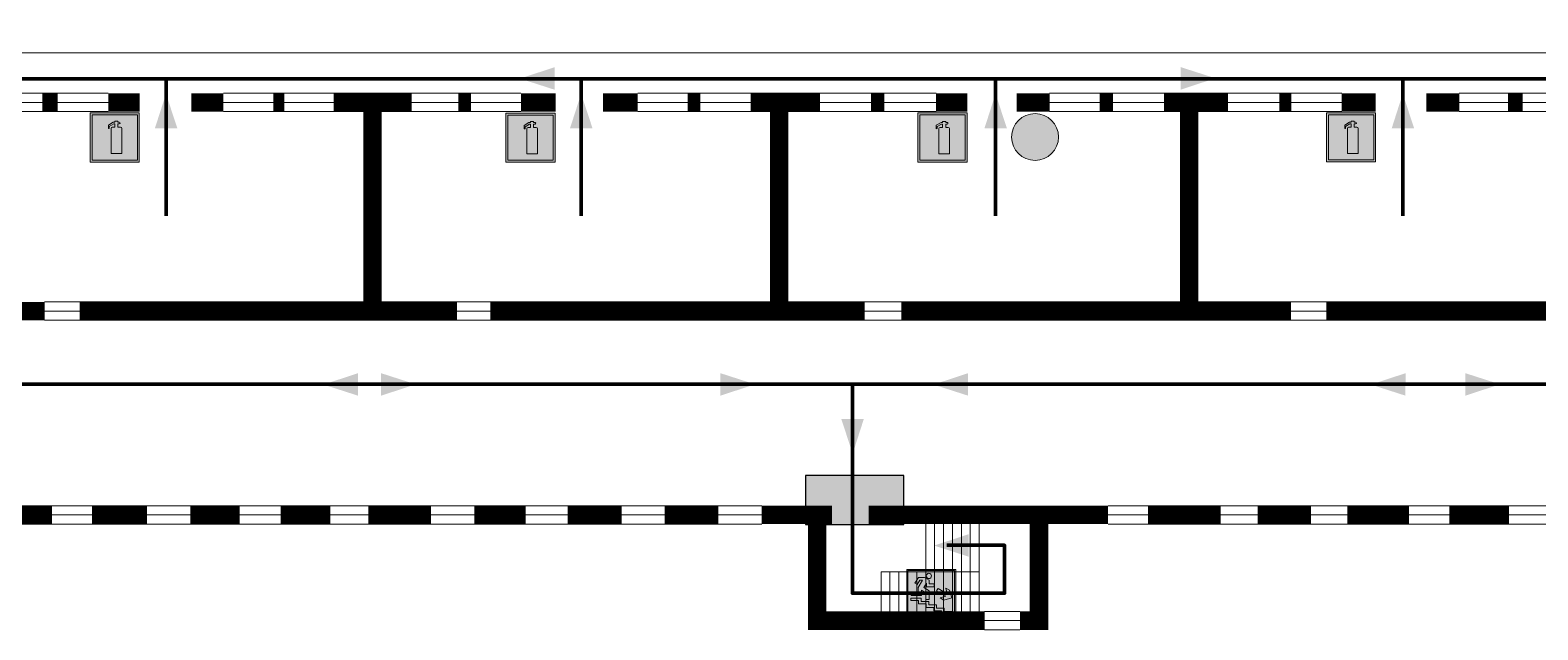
# Model space of a CAD drawing. Header units: millimetres. Extents: x 13810 to 67229, y 12374 to 21950.
# Drawn here: x 33602.4 to 33847.7, y 14710.5 to 14808.1 of the extents above; entities that cross this region are included whole.
import ezdxf

# ---------------------------------------------------------------- set-up
doc = ezdxf.new("R2010")
doc.units = ezdxf.units.MM
doc.layers.add('План_Штампы', color=7, linetype='Continuous')

# ---------------------------------------------------------------- blocks, each defined once
blk = doc.blocks.new('вниз')
at = {"lineweight": 0, "true_color": 0xffffff}
h = blk.add_hatch(color=7, dxfattribs=at)
h.dxf.hatch_style = 1
h.paths.add_polyline_path([(40994.51, -4472.22), (40986.51, -4472.22), (40986.51, -4480.22), (40994.51, -4480.22)])
h.paths.add_polyline_path([(40994.31, -4472.42), (40994.31, -4480.01), (40986.71, -4480.01), (40986.71, -4472.42)], flags=16)
h.paths.add_polyline_path([(40988.43, -4473.53), (40989.43, -4473.53), (40990.19, -4473.96), (40990.19, -4474.6), (40991, -4474.6), (40991, -4475.06), (40989.73, -4475.06), (40989.73, -4474.46), (40989.3, -4475.18), (40990.17, -4475.7), (40990.17, -4477.11), (40989.63, -4477.11), (40989.63, -4476.01), (40988.94, -4475.59), (40988.94, -4476.46), (40988.94, -4476.46), (40987.47, -4476.46), (40987.26, -4476.46), (40987.26, -4475.92), (40988.4, -4475.92), (40988.4, -4475.2), (40989.1, -4473.99), (40988.66, -4473.99), (40988.24, -4474.7), (40987.86, -4474.47), (40988.41, -4473.56)], flags=0)
h.paths.add_polyline_path([(40990.55, -4473.29, -1), (40989.69, -4473.29, -1)], flags=0)
h.paths.add_polyline_path([(40988.85, -4476.89), (40988.85, -4477.43), (40990.1, -4477.43), (40990.1, -4477.99), (40991.34, -4477.99), (40991.34, -4478.54), (40992.59, -4478.54), (40992.59, -4479.09), (40993.83, -4479.09), (40993.83, -4479.52), (40992.17, -4479.52), (40992.17, -4478.97), (40990.91, -4478.97), (40990.91, -4478.41), (40989.68, -4478.41), (40989.68, -4477.86), (40988.43, -4477.86), (40988.43, -4477.31), (40987.6, -4477.31), (40987.18, -4477.31), (40987.18, -4476.89)], flags=0)
h.paths.add_polyline_path([(40991.61, -4475.33), (40993.12, -4476.2), (40992.9, -4475.27), (40993.48, -4475.6), (40993.83, -4476.88), (40992.56, -4477.22), (40991.97, -4476.88), (40992.9, -4476.61), (40991.38, -4475.74), (40991.58, -4475.39)], flags=0)
h.paths.add_polyline_path([(40990.19, -4473.96), (40989.43, -4473.53), (40988.43, -4473.53), (40988.41, -4473.56), (40987.86, -4474.47), (40988.24, -4474.7), (40988.66, -4473.99), (40989.1, -4473.99), (40988.4, -4475.2), (40988.4, -4475.92), (40987.26, -4475.92), (40987.26, -4476.46), (40987.47, -4476.46), (40988.94, -4476.46), (40988.94, -4476.27), (40988.94, -4475.59), (40989.63, -4476.01), (40989.63, -4477.11), (40990.17, -4477.11), (40990.17, -4475.7), (40989.3, -4475.18), (40989.73, -4474.46), (40989.73, -4475.06), (40991, -4475.06), (40991, -4474.6), (40990.19, -4474.6)], flags=0)
h.paths.add_polyline_path([(40990.55, -4473.29, 1), (40989.69, -4473.29, 1)], flags=0)
h.paths.add_polyline_path([(40991.61, -4475.33), (40991.58, -4475.39), (40991.38, -4475.74), (40992.9, -4476.61), (40991.97, -4476.88), (40992.56, -4477.22), (40993.83, -4476.88), (40993.48, -4475.6), (40992.9, -4475.27), (40993.12, -4476.2)], flags=0)
h.paths.add_polyline_path([(40990.1, -4477.43), (40988.85, -4477.43), (40988.85, -4476.89), (40987.18, -4476.89), (40987.18, -4477.31), (40987.6, -4477.31), (40988.43, -4477.31), (40988.43, -4477.86), (40989.68, -4477.86), (40989.68, -4478.41), (40990.91, -4478.41), (40990.91, -4478.97), (40992.17, -4478.97), (40992.17, -4479.52), (40993.83, -4479.52), (40993.83, -4479.09), (40992.59, -4479.09), (40992.59, -4478.54), (40991.34, -4478.54), (40991.34, -4477.99), (40990.1, -4477.99)], flags=0)
at = {"lineweight": 0}
h = blk.add_hatch(color=126, dxfattribs=at)
h.dxf.hatch_style = 1
h.paths.add_polyline_path([(40994.31, -4472.42), (40986.71, -4472.42), (40986.71, -4480.01), (40994.31, -4480.01)])
h.paths.add_polyline_path([(40988.43, -4473.53), (40989.43, -4473.53), (40990.19, -4473.96), (40990.19, -4474.6), (40991, -4474.6), (40991, -4475.06), (40989.73, -4475.06), (40989.73, -4474.46), (40989.3, -4475.18), (40990.17, -4475.7), (40990.17, -4477.11), (40989.63, -4477.11), (40989.63, -4476.01), (40988.94, -4475.59), (40988.94, -4476.46), (40988.94, -4476.46), (40987.47, -4476.46), (40987.26, -4476.46), (40987.26, -4475.92), (40988.4, -4475.92), (40988.4, -4475.2), (40989.1, -4473.99), (40988.66, -4473.99), (40988.24, -4474.7), (40987.86, -4474.47), (40988.41, -4473.56)], flags=16)
h.paths.add_polyline_path([(40990.55, -4473.29, -1), (40989.69, -4473.29, -1)], flags=16)
h.paths.add_polyline_path([(40988.85, -4476.89), (40988.85, -4477.43), (40990.1, -4477.43), (40990.1, -4477.99), (40991.34, -4477.99), (40991.34, -4478.54), (40992.59, -4478.54), (40992.59, -4479.09), (40993.83, -4479.09), (40993.83, -4479.52), (40992.17, -4479.52), (40992.17, -4478.97), (40990.91, -4478.97), (40990.91, -4478.41), (40989.68, -4478.41), (40989.68, -4477.86), (40988.43, -4477.86), (40988.43, -4477.31), (40987.6, -4477.31), (40987.18, -4477.31), (40987.18, -4476.89)], flags=16)
h.paths.add_polyline_path([(40991.61, -4475.33), (40993.12, -4476.2), (40992.9, -4475.27), (40993.48, -4475.6), (40993.83, -4476.88), (40992.56, -4477.22), (40991.97, -4476.88), (40992.9, -4476.61), (40991.38, -4475.74), (40991.58, -4475.39)], flags=16)
at = {"lineweight": 0, "true_color": 0xffffff}
h = blk.add_hatch(color=7, dxfattribs=at)
h.dxf.hatch_style = 1
h.paths.add_polyline_path([(40989.73, -4474.46), (40989.73, -4475.06), (40991, -4475.06), (40991, -4474.6), (40990.19, -4474.6), (40990.19, -4473.96), (40989.43, -4473.53), (40988.43, -4473.53), (40988.41, -4473.56), (40987.86, -4474.47), (40988.24, -4474.7), (40988.66, -4473.99), (40989.1, -4473.99), (40988.4, -4475.2), (40988.4, -4475.92), (40987.26, -4475.92), (40987.26, -4476.46), (40987.47, -4476.46), (40988.94, -4476.46), (40988.94, -4475.59), (40989.63, -4476.01), (40989.63, -4477.11), (40990.17, -4477.11), (40990.17, -4475.7), (40989.3, -4475.18)])
h.paths.add_polyline_path([(40989.69, -4473.29, 1), (40990.55, -4473.29, 1)])
h.paths.add_polyline_path([(40991.61, -4475.33), (40991.58, -4475.39), (40991.38, -4475.74), (40992.9, -4476.61), (40991.97, -4476.88), (40992.56, -4477.22), (40993.83, -4476.88), (40993.48, -4475.6), (40992.9, -4475.27), (40993.12, -4476.2)])
h.paths.add_polyline_path([(40990.1, -4477.43), (40988.85, -4477.43), (40988.85, -4476.89), (40987.18, -4476.89), (40987.18, -4477.31), (40987.6, -4477.31), (40988.43, -4477.31), (40988.43, -4477.86), (40989.68, -4477.86), (40989.68, -4478.41), (40990.91, -4478.41), (40990.91, -4478.97), (40992.17, -4478.97), (40992.17, -4479.52), (40993.83, -4479.52), (40993.83, -4479.09), (40992.59, -4479.09), (40992.59, -4478.54), (40991.34, -4478.54), (40991.34, -4477.99), (40990.1, -4477.99)])
at = {"color": 126, "lineweight": 0}
for points in [[(40986.51, -4472.22), (40994.51, -4472.22), (40994.51, -4480.22), (40986.51, -4480.22)], [(40986.71, -4472.42), (40994.31, -4472.42), (40994.31, -4480.01), (40986.71, -4480.01)]]:
    blk.add_lwpolyline(points, close=True, dxfattribs=at)
for points in [[(40987.47, -4476.46), (40987.26, -4476.46), (40987.26, -4475.92), (40988.4, -4475.92), (40988.4, -4475.2), (40989.1, -4473.99), (40988.66, -4473.99), (40988.24, -4474.7), (40987.86, -4474.47), (40988.41, -4473.56), (40988.43, -4473.53), (40989.43, -4473.53), (40990.19, -4473.96), (40990.19, -4474.6), (40991, -4474.6), (40991, -4475.06), (40989.73, -4475.06), (40989.73, -4474.46), (40989.3, -4475.18), (40990.17, -4475.7), (40990.17, -4477.11), (40989.63, -4477.11), (40989.63, -4476.01), (40988.94, -4475.59), (40988.94, -4476.46)], [(40987.47, -4476.46), (40988.94, -4476.46), (40988.94, -4476.27)], [(40991.58, -4475.39), (40991.38, -4475.74), (40992.9, -4476.61), (40991.97, -4476.88), (40992.56, -4477.22), (40993.83, -4476.88), (40993.48, -4475.6), (40992.9, -4475.27), (40993.12, -4476.2), (40991.61, -4475.33), (40991.58, -4475.39)], [(40987.6, -4477.31), (40987.18, -4477.31), (40987.18, -4476.89), (40988.85, -4476.89), (40988.85, -4477.43), (40990.1, -4477.43), (40990.1, -4477.99), (40991.34, -4477.99), (40991.34, -4478.54), (40992.59, -4478.54), (40992.59, -4479.09), (40993.83, -4479.09), (40993.83, -4479.52), (40992.17, -4479.52), (40992.17, -4478.97), (40990.91, -4478.97), (40990.91, -4478.41), (40989.68, -4478.41), (40989.68, -4477.86), (40988.43, -4477.86), (40988.43, -4477.31), (40987.6, -4477.31)]]:
    blk.add_lwpolyline(points, dxfattribs=at)
blk.add_circle((40990.12, -4473.29), 0.432, dxfattribs=at)
blk = doc.blocks.new('A$C7B4425F7')
at = {"true_color": 0xffffff}
blk.add_hatch(color=7, dxfattribs=at).paths.add_polyline_path([(0, 0), (-16, 0), (-16, -8), (0, -8)])
h = blk.add_hatch(color=126)
h.paths.add_polyline_path([(-0.2, -0.2), (-15.8, -0.2), (-15.8, -7.8), (-0.2, -7.8)])
h.paths.add_polyline_path([(-11.76, -2.03), (-11.76, -3.66), (-11.17, -3.66, -0.568275), (-11.17, -6.18), (-12.58, -6.18), (-12.58, -2.03)], flags=16)
h.paths.add_polyline_path([(-13.33, -4.12, -0.495768), (-13.59, -6.18), (-15.03, -6.18), (-15.03, -2.03), (-13.59, -2.03, -0.487973)], flags=16)
h.paths.add_polyline_path([(-10.25, -2.03), (-9.48, -2.03), (-9.48, -6.18), (-10.25, -6.18)], flags=16)
h.paths.add_polyline_path([(-13.84, -3.69), (-14.24, -3.69), (-14.24, -3.03), (-13.9, -3.03, -0.692621)], flags=0)
h.paths.add_polyline_path([(-9.15, -2.03), (-8.4, -2.03), (-8.04, -3.07), (-7.68, -2.03), (-6.93, -2.03), (-7.64, -4.1), (-6.93, -6.18), (-7.68, -6.18), (-8.04, -5.14), (-8.4, -6.18), (-9.15, -6.18), (-8.44, -4.1)], flags=16)
h.paths.add_polyline_path([(-11.76, -4.46), (-11.42, -4.46, -0.692621), (-11.36, -5.12), (-11.76, -5.12)], flags=0)
h.paths.add_polyline_path([(-13.9, -5.2), (-14.24, -5.2), (-14.24, -4.55), (-13.84, -4.55, -0.708038)], flags=0)
edge = h.paths.add_edge_path(flags=16)
edge.add_ellipse((-5.51, -4.08), major_axis=(0, 2.05), ratio=0.586184, start_angle=0, end_angle=360)
edge = h.paths.add_edge_path(flags=0)
edge.add_ellipse((-5.51, -4.08), major_axis=(0, 1.14), ratio=0.454828, start_angle=0, end_angle=360)
h.paths.add_polyline_path([(-4.13, -4.96, 0.377264), (-3.48, -4.52, 0.0555), (-3.16, -2.03), (-1.66, -2.03), (-1.66, -4.96), (-0.96, -4.96), (-0.96, -7.01), (-1.75, -7.01), (-1.75, -6.18), (-3.3, -6.18), (-3.3, -7.02), (-4.13, -7.02)], flags=16)
h.paths.add_polyline_path([(-2.73, -2.91), (-2.28, -2.91), (-2.28, -4.96), (-3.05, -4.96, 0.079136)], flags=0)
at = {"color": 126}
blk.add_lwpolyline([(-16, -8), (0, -8), (0, 0), (-16, 0)], close=True, dxfattribs=at)
blk = doc.blocks.new('A$C3AD82952')
at = {"true_color": 0xf5f5ff}
h = blk.add_hatch(color=7, dxfattribs=at)
h.dxf.hatch_style = 1
h.paths.add_polyline_path([(8.21, 8.73, 0.414214), (7.89, 9.05), (7.22, 9.05), (7.22, 9.92), (7.59, 9.92, 1), (7.57, 10.36), (7.22, 10.36), (7.22, 10.6), (6.43, 10.6), (6.43, 10.36), (6.01, 10.36), (4.74, 9.59), (4.74, 8.69), (4.98, 8.73), (4.98, 9.26), (6.12, 9.91), (6.43, 9.91), (6.43, 9.05), (5.76, 9.05, 0.414214), (5.44, 8.73), (5.44, 2.2), (8.21, 2.2)], flags=0)
h.paths.add_polyline_path([(12.8, 12.8), (0, 12.8), (0, 0), (12.8, 0)])
h.paths.add_polyline_path([(0.51, 12.29), (12.29, 12.29), (12.29, 0.51), (0.51, 0.51)], flags=16)
h.paths.add_polyline_path([(4.74, 9.59), (6.01, 10.36), (6.43, 10.36), (6.43, 10.6), (7.22, 10.6), (7.22, 10.36), (7.59, 10.36, -0.94586), (7.59, 9.92), (7.22, 9.92), (7.22, 9.05), (7.89, 9.05, -0.414214), (8.21, 8.73), (8.21, 2.2), (5.44, 2.2), (5.44, 8.73, -0.414214), (5.76, 9.05), (6.43, 9.05), (6.43, 9.91), (6.12, 9.91), (4.98, 9.26), (4.98, 8.73), (4.74, 8.69)], flags=0)
h = blk.add_hatch(color=242)
h.dxf.hatch_style = 1
h.paths.add_polyline_path([(12.29, 12.29), (0.51, 12.29), (0.51, 0.51), (12.29, 0.51)])
h.paths.add_polyline_path([(4.74, 8.69), (4.74, 9.59), (6.01, 10.36), (6.43, 10.36), (6.43, 10.6), (7.22, 10.6), (7.22, 10.36), (7.59, 10.36, -0.94586), (7.59, 9.92), (7.22, 9.92), (7.22, 9.05), (7.89, 9.05, -0.414214), (8.21, 8.73), (8.21, 2.2), (5.44, 2.2), (5.44, 8.73, -0.414214), (5.76, 9.05), (6.43, 9.05), (6.43, 9.91), (6.12, 9.91), (4.98, 9.26), (4.98, 8.73)], flags=16)
h = blk.add_hatch(color=7, dxfattribs=at)
h.dxf.hatch_style = 1
h.paths.add_polyline_path([(8.21, 8.73, 0.414214), (7.89, 9.05), (7.22, 9.05), (7.22, 9.92), (7.59, 9.92, 1), (7.57, 10.36), (7.22, 10.36), (7.22, 10.6), (6.43, 10.6), (6.43, 10.36), (6.01, 10.36), (4.74, 9.59), (4.74, 8.69), (4.98, 8.73), (4.98, 9.26), (6.12, 9.91), (6.43, 9.91), (6.43, 9.05), (5.76, 9.05, 0.414214), (5.44, 8.73), (5.44, 2.2), (8.21, 2.2)])
at = {"color": 242, "lineweight": 5}
for p, q in [((0, 0), (0, 12.8)), ((0, 12.8), (12.8, 12.8)), ((12.8, 0), (12.8, 12.8)), ((6.01, 10.36), (4.74, 9.59)), ((4.74, 9.59), (4.74, 8.69)), ((4.74, 8.69), (4.98, 8.73)), ((4.98, 9.26), (6.12, 9.91)), ((4.98, 8.73), (4.98, 9.26)), ((5.44, 2.2), (5.44, 8.73)), ((5.76, 9.05), (6.43, 9.05)), ((6.01, 10.36), (6.43, 10.36)), ((6.12, 9.91), (6.43, 9.91)), ((7.22, 10.6), (6.43, 10.6)), ((6.43, 10.6), (6.43, 10.36)), ((6.43, 9.91), (6.43, 9.05)), ((7.22, 10.36), (7.22, 10.6)), ((7.59, 10.36), (7.22, 10.36)), ((7.22, 9.05), (7.22, 9.92)), ((7.59, 9.92), (7.22, 9.92)), ((7.89, 9.05), (7.22, 9.05)), ((8.21, 2.2), (8.21, 8.73)), ((0, 0), (12.8, 0)), ((5.44, 2.2), (8.21, 2.2))]:
    blk.add_line(p, q, dxfattribs=at)
blk.add_lwpolyline([(0.51, 12.29), (12.29, 12.29), (12.29, 0.51), (0.51, 0.51)], close=True, dxfattribs=at)
for centre, radius, start, end in [((5.76, 8.73), 0.32, 90, 180), ((7.58, 10.14), 0.223, 273.1875, 86.8125), ((7.89, 8.73), 0.32, 0, 90)]:
    blk.add_arc(centre, radius, start, end, dxfattribs=at)
blk = doc.blocks.new('A$C7B8C2D5B')
at = {"lineweight": 0}
h = blk.add_hatch(color=5, dxfattribs=at)
h.dxf.hatch_style = 1
h.paths.add_polyline_path([(1.4, -3.02, 1), (-2.11, -3.02, 1)])
at = {"color": 5, "lineweight": 0}
blk.add_circle((-0.36, -3.02), 1.75, dxfattribs=at)

msp = doc.modelspace()

# ---------------------------------------------------------------- linework, layer by layer
at = {"lineweight": 0}
for points in [[(33539.73, 14802.4), (33548.58, 14802.4), (33548.58, 14804.45), (33920.33, 14804.45), (33920.33, 14808.13), (33950.34, 14808.13), (33968.03, 14806.05), (33968.03, 14756.42), (33950.35, 14756.42), (33950.35, 14748.29), (33944.44, 14748.29)], [(33596.56, 14797.86), (33615.16, 14797.86)], [(33633.9, 14797.86), (33682.29, 14797.86)], [(33701.3, 14797.86), (33749.84, 14797.86)], [(33768.3, 14797.86), (33815.84, 14797.86)], [(33834.96, 14797.86), (33883.75, 14797.86)], [(33596.56, 14796.36), (33615.16, 14796.36)], [(33596.56, 14794.86), (33615.16, 14794.86)], [(33633.9, 14796.36), (33682.29, 14796.36)], [(33633.9, 14794.86), (33682.29, 14794.86)], [(33701.3, 14796.36), (33749.84, 14796.36)], [(33701.3, 14794.86), (33749.84, 14794.86)], [(33768.3, 14796.36), (33815.84, 14796.36)], [(33768.3, 14794.86), (33815.84, 14794.86)], [(33834.96, 14796.36), (33883.75, 14796.36)], [(33834.96, 14794.86), (33883.75, 14794.86)], [(33604.8, 14763.89), (33881.24, 14763.89)], [(33604.8, 14762.39), (33881.24, 14762.39)], [(33604.8, 14760.89), (33881.24, 14760.89)], [(33589.59, 14730.71), (33721.48, 14730.71)], [(33777.83, 14730.71), (33911.77, 14730.71)], [(33589.59, 14729.21), (33721.48, 14729.21)], [(33748.15, 14713.5), (33748.15, 14729.21)], [(33748.15, 14713.5), (33748.15, 14729.21)], [(33749.6, 14713.5), (33749.6, 14729.21)], [(33749.6, 14713.5), (33749.6, 14729.21)], [(33749.6, 14713.5), (33749.6, 14729.21)], [(33751.05, 14713.5), (33751.05, 14729.21)], [(33751.05, 14713.5), (33751.05, 14729.21)], [(33751.05, 14713.5), (33751.05, 14729.21)], [(33752.5, 14713.5), (33752.5, 14729.21)], [(33752.5, 14713.5), (33752.5, 14729.21)], [(33752.5, 14713.5), (33752.5, 14729.21)], [(33753.95, 14713.5), (33753.95, 14729.21)], [(33753.95, 14713.5), (33753.95, 14729.21)], [(33753.95, 14713.5), (33753.95, 14729.21)], [(33755.4, 14713.5), (33755.4, 14729.21)], [(33755.4, 14713.5), (33755.4, 14729.21)], [(33755.4, 14713.5), (33755.4, 14729.21)], [(33756.86, 14713.5), (33756.86, 14729.21)], [(33777.83, 14729.21), (33911.77, 14729.21)], [(33589.59, 14727.71), (33721.48, 14727.71)], [(33777.83, 14727.71), (33911.77, 14727.71)], [(33740.89, 14713.5), (33740.89, 14719.92)], [(33740.89, 14719.92), (33756.86, 14719.92)], [(33742.34, 14713.5), (33742.34, 14719.92)], [(33742.34, 14713.5), (33742.34, 14719.92)], [(33743.79, 14713.5), (33743.79, 14719.92)], [(33743.79, 14713.5), (33743.79, 14719.92)], [(33745.25, 14713.5), (33745.25, 14719.92)], [(33745.25, 14713.5), (33745.25, 14719.92)], [(33746.7, 14713.5), (33746.7, 14719.92)], [(33746.7, 14713.5), (33746.7, 14719.92)], [(33757.72, 14713.5), (33763.49, 14713.5)], [(33757.72, 14712), (33763.49, 14712)], [(33757.72, 14710.5), (33763.49, 14710.5)]]:
    msp.add_lwpolyline(points, dxfattribs=at)
at = {"color": 126, "lineweight": 100, "true_color": 0x008754}
for points in [[(33551.81, 14755.93), (33551.81, 14743.55), (33551.81, 14800.21), (33922.32, 14800.21), (33922.32, 14805.44), (33965.23, 14805.44), (33965.23, 14800.13)], [(33624.56, 14800.21), (33624.56, 14777.88)], [(33692.1, 14800.21), (33692.1, 14777.88)], [(33759.53, 14800.21), (33759.53, 14777.88)], [(33825.79, 14800.21), (33825.79, 14777.88)], [(33568.93, 14750.5), (33623.42, 14750.5), (33736.24, 14750.5), (33736.24, 14716.45), (33760.98, 14716.45), (33760.98, 14724.28), (33751.6, 14724.28)], [(33736.24, 14750.5), (33932.01, 14750.5)]]:
    msp.add_lwpolyline(points, dxfattribs=at)
at = {"lineweight": 0, "const_width": 3}
for points in [[(33606.9, 14796.36), (33604.42, 14796.36)], [(33620.26, 14796.36), (33615.16, 14796.36)], [(33633.9, 14796.36), (33628.66, 14796.36)], [(33643.82, 14796.36), (33642.02, 14796.36)], [(33664.52, 14796.36), (33651.85, 14796.36)], [(33658.14, 14796.36), (33658.14, 14762.39)], [(33674.17, 14796.36), (33672.1, 14796.36)], [(33687.94, 14796.36), (33682.29, 14796.36)], [(33701.3, 14796.36), (33695.66, 14796.36)], [(33711.5, 14796.36), (33709.43, 14796.36)], [(33730.97, 14796.36), (33719.67, 14796.36)], [(33724.31, 14796.36), (33724.31, 14762.39)], [(33741.44, 14796.36), (33739.23, 14796.36)], [(33754.94, 14796.36), (33749.84, 14796.36)], [(33768.3, 14796.36), (33762.93, 14796.36)], [(33778.63, 14796.36), (33776.43, 14796.36)], [(33797.33, 14796.36), (33786.91, 14796.36)], [(33791.03, 14796.36), (33791.03, 14762.39)], [(33807.66, 14796.36), (33805.68, 14796.36)], [(33821.36, 14796.36), (33815.84, 14796.36)], [(33834.96, 14796.36), (33829.62, 14796.36)], [(33845.3, 14796.36), (33842.89, 14796.36)], [(33604.8, 14762.39), (33556.42, 14762.39)], [(33671.92, 14762.39), (33610.48, 14762.39)], [(33738.22, 14762.39), (33677.33, 14762.39)], [(33807.56, 14762.39), (33744.19, 14762.39)], [(33875.73, 14762.39), (33813.35, 14762.39)], [(33596.8, 14729.21), (33605.99, 14729.21)], [(33612.51, 14729.21), (33621.45, 14729.21)], [(33628.52, 14729.21), (33636.51, 14729.21)], [(33643.2, 14729.21), (33651.28, 14729.21)], [(33657.46, 14729.21), (33667.68, 14729.21)], [(33674.72, 14729.21), (33683.05, 14729.21)], [(33689.92, 14729.21), (33698.71, 14729.21)], [(33705.68, 14729.21), (33714.44, 14729.21)], [(33721.48, 14729.21), (33732.9, 14729.21)], [(33730.5, 14729.21), (33730.5, 14712), (33757.72, 14712)], [(33738.85, 14729.21), (33777.83, 14729.21)], [(33763.49, 14712), (33766.58, 14712), (33766.58, 14729.21)], [(33784.3, 14729.21), (33796.15, 14729.21)], [(33802.16, 14729.21), (33810.83, 14729.21)], [(33816.76, 14729.21), (33826.8, 14729.21)], [(33833.33, 14729.21), (33843.03, 14729.21)]]:
    msp.add_lwpolyline(points, dxfattribs=at)
at = {"layer": 'План_Штампы', "color": 126, "true_color": 0x008754}
for points in [[(33687.77, 14802.09), (33687.76, 14798.43), (33682.14, 14800.24)], [(33789.65, 14798.44), (33789.66, 14802.1), (33795.28, 14800.29)], [(33626.4, 14792.13), (33622.74, 14792.14), (33624.55, 14797.76)], [(33693.95, 14792.13), (33690.28, 14792.14), (33692.09, 14797.76)], [(33761.37, 14792.13), (33757.71, 14792.14), (33759.52, 14797.76)], [(33827.63, 14792.13), (33823.97, 14792.14), (33825.77, 14797.76)], [(33655.79, 14752.28), (33655.79, 14748.62), (33650.16, 14750.43)], [(33659.55, 14748.62), (33659.55, 14752.28), (33665.17, 14750.47)], [(33714.75, 14748.62), (33714.76, 14752.28), (33720.38, 14750.47)], [(33755.05, 14752.28), (33755.05, 14748.62), (33749.42, 14750.43)], [(33826.22, 14752.28), (33826.21, 14748.62), (33820.59, 14750.43)], [(33835.95, 14748.62), (33835.96, 14752.28), (33841.58, 14750.47)], [(33734.42, 14744.82), (33738.08, 14744.81), (33736.27, 14739.19)], [(33755.14, 14726.07), (33755.14, 14722.41), (33749.52, 14724.22)]]:
    msp.add_solid(points, dxfattribs=at)

# ---------------------------------------------------------------- block references
for name, p, xscale, yscale, zscale in [('A$C3AD82952', (33612.21, 14786.66), 0.625, 0.625, 0.625), ('A$C3AD82952', (33679.85, 14786.62), 0.625, 0.625, 0.625), ('A$C3AD82952', (33746.89, 14786.64), 0.625, 0.625, 0.625), ('A$C7B8C2D5B', (33766.73, 14797.3), 2.177419353276491, 2.177419353276491, 2.177419353276491), ('A$C3AD82952', (33813.36, 14786.67), 0.625, 0.625, 0.625)]:
    msp.add_blockref(name, p, dxfattribs=dict(xscale=xscale, yscale=yscale, zscale=zscale))
at = {"color": 126, "true_color": 0x008754}
msp.add_blockref('вниз', (-7241.45, 19192.57), dxfattribs=at)
at = {"layer": 'План_Штампы'}
msp.add_blockref('A$C7B4425F7', (33744.59, 14735.65), dxfattribs=at)

doc.saveas('drawing.dxf')
